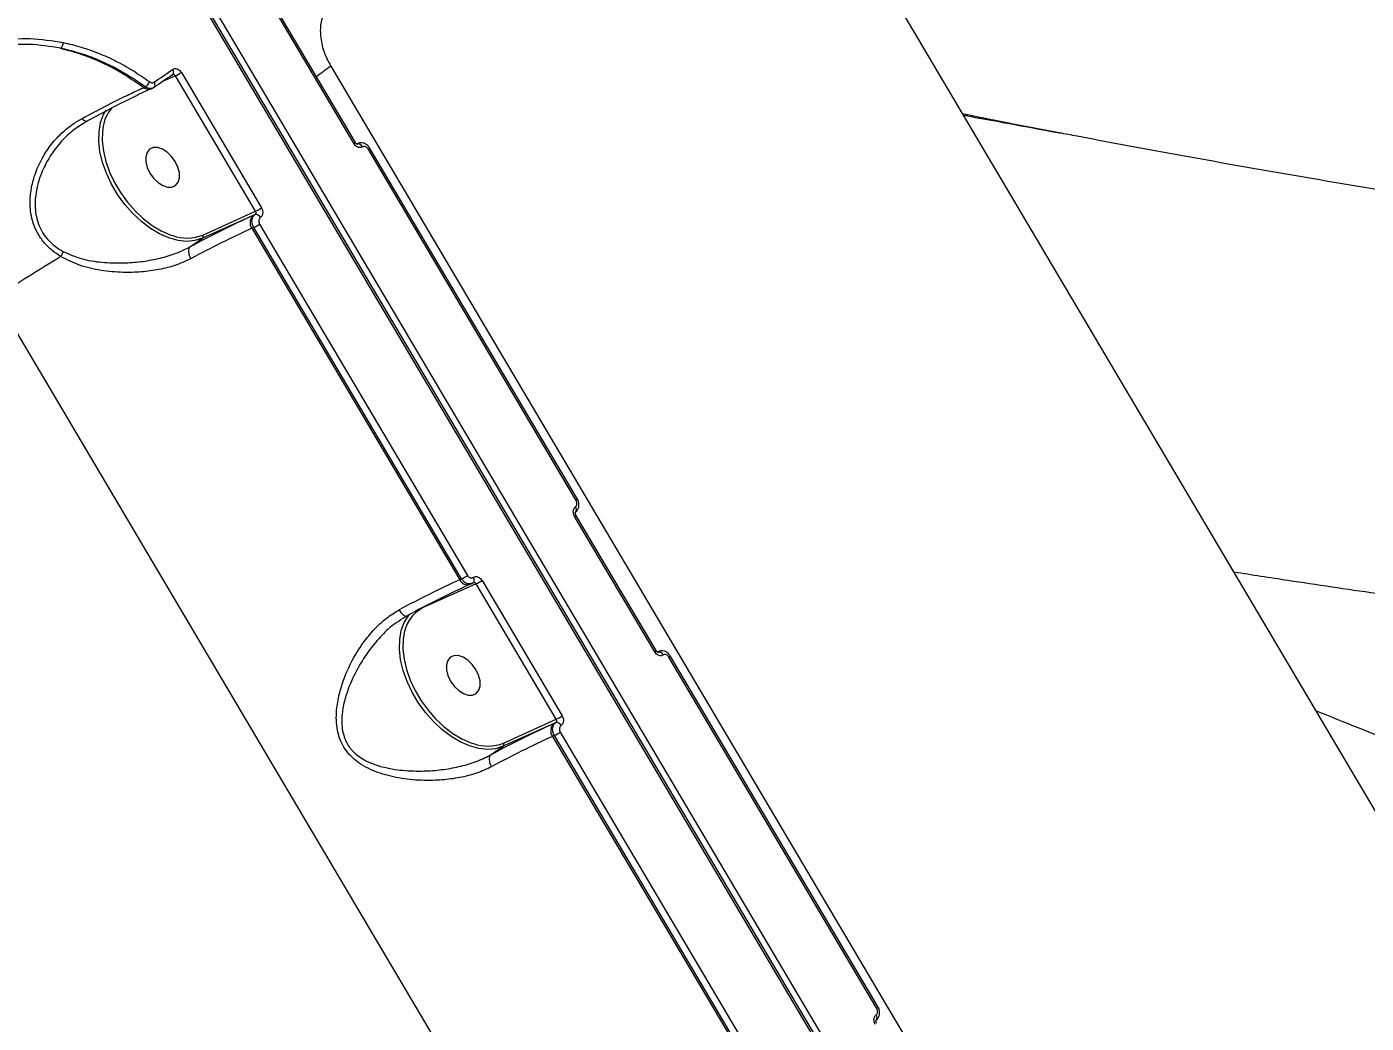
# Model space of a CAD drawing. Header units: millimetres. Extents: x -7245 to 6306, y -6696 to 5973.
# Drawn here: x 2383.4 to 2654.6, y -1117.1 to -915.3 of the extents above; entities that cross this region are included whole.
import ezdxf

# ---------------------------------------------------------------- set-up
doc = ezdxf.new("R2010")
doc.units = ezdxf.units.MM
for name, color, linetype in [('DIKOM_ОБЪЕКТ', 7, 'Continuous'), ('DIKOM_РАЗМЕР_ЗОНА', 7, 'Continuous'), ('DIKOM_РАЗМЕР_ОБЪЕКТА', 7, 'Continuous')]:
    doc.layers.add(name, color=color, linetype=linetype)
doc.styles.add('style1', font='arial.ttf', dxfattribs={"width": 0.8})
doc.dimstyles.new('1-50', dxfattribs={"dimtxt": 300, "dimasz": 200, "dimexe": 100, "dimexo": 0, "dimgap": 100, "dimtad": 1, "dimtxsty": 'style1', "dimcen": 200, "dimclrd": 7, "dimclre": 7, "dimclrt": 7, "dimadec": 1, "dimazin": 2, "dimtfac": 1, "dimtmove": 0, "dimatfit": 2, "dimfxl": 0, "dimlwd": 25, "dimlwe": 18, "dimarcsym": 0})

# ---------------------------------------------------------------- blocks, each defined once
blk = doc.blocks.new('*D10')
at = {"layer": 'Defpoints', "color": 0, "transparency": 16777216}
for p in [(-4365.71, 2792.53), (4306.16, 475.6), (4306.16, -5965.27)]:
    blk.add_point(p, dxfattribs=at)
at = {"layer": 'DIKOM_РАЗМЕР_ОБЪЕКТА', "color": 7, "lineweight": 18, "transparency": 16777216}
for p, q in [((-4365.71, 2792.53), (-4365.71, -6065.27)), ((4306.16, 475.6), (4306.16, -6065.27))]:
    blk.add_line(p, q, dxfattribs=at)
at = {"layer": 'DIKOM_РАЗМЕР_ОБЪЕКТА', "color": 7, "lineweight": 25, "transparency": 16777216}
blk.add_line((-4165.71, -5965.27), (4106.16, -5965.27), dxfattribs=at)
at = {"layer": 'DIKOM_РАЗМЕР_ОБЪЕКТА', "color": 7, "transparency": 16777216}
for points in [[(-4165.71, -5931.93), (-4165.71, -5998.6), (-4365.71, -5965.27)], [(4106.16, -5931.93), (4106.16, -5998.6), (4306.16, -5965.27)]]:
    blk.add_solid(points, dxfattribs=at)
at = {"layer": 'DIKOM_РАЗМЕР_ОБЪЕКТА', "color": 7, "transparency": 16777216, "insert": (-85.78, -5712.1), "char_height": 300, "attachment_point": 5, "style": 'style1'}
blk.add_mtext('8650', dxfattribs=at)
blk = doc.blocks.new('*D12')
at = {"layer": 'Defpoints', "color": 0, "transparency": 16777216}
for p in [(-5865.71, 123.34), (6306.18, -91.92), (6306.18, -6596.14)]:
    blk.add_point(p, dxfattribs=at)
at = {"layer": 'DIKOM_РАЗМЕР_ЗОНА', "color": 7, "lineweight": 18, "transparency": 16777216}
for p, q in [((-5865.71, 123.34), (-5865.71, -6696.14)), ((6306.18, -91.92), (6306.18, -6696.14))]:
    blk.add_line(p, q, dxfattribs=at)
at = {"layer": 'DIKOM_РАЗМЕР_ЗОНА', "color": 7, "lineweight": 25, "transparency": 16777216}
blk.add_line((-5665.71, -6596.14), (6106.18, -6596.14), dxfattribs=at)
at = {"layer": 'DIKOM_РАЗМЕР_ЗОНА', "color": 7, "transparency": 16777216}
for points in [[(-5665.71, -6562.81), (-5665.71, -6629.48), (-5865.71, -6596.14)], [(6106.18, -6562.81), (6106.18, -6629.48), (6306.18, -6596.14)]]:
    blk.add_solid(points, dxfattribs=at)
at = {"layer": 'DIKOM_РАЗМЕР_ЗОНА', "color": 7, "transparency": 16777216, "insert": (-71.19, -6342.97), "char_height": 300, "attachment_point": 5, "style": 'style1'}
blk.add_mtext('12150', dxfattribs=at)

msp = doc.modelspace()

# ---------------------------------------------------------------- linework, layer by layer
at = {"layer": 'DIKOM_ОБЪЕКТ', "color": 7, "linetype": 'Continuous', "lineweight": 15}
for p, q in [((2706.157, -1158.119), (2518.429, -840.881)), ((2401.566, -878.152), (2647.069, -1293.02)), ((2645.776, -1293.915), (2400.273, -879.046)), ((2646.066, -1293.662), (2400.564, -878.793)), ((2449.714, -939.036), (2433.482, -911.607)), ((2449.981, -938.8), (2433.749, -911.37)), ((2414.737, -924.579), (2430.969, -952.008)), ((2444.963, -923.304), (2622.495, -1223.313)), ((2413.543, -925.266), (2410.947, -926.434)), ((2412.936, -925.075), (2412.992, -925.044)), ((2429.775, -952.696), (2413.543, -925.266)), ((2407.123, -927.655), (2407.439, -927.513)), ((2408.636, -927.908), (2408.974, -927.756)), ((2592.488, -936.837), (2592.723, -936.882)), ((2450.501, -938.974), (2450.278, -939.074)), ((2450.29, -939.091), (2450.31, -939.082)), ((2450.31, -939.082), (2450.505, -938.984)), ((2494.644, -1011.23), (2452.544, -940.085)), ((2494.908, -1010.996), (2452.807, -939.851)), ((2429.275, -953.541), (2418.986, -958.169)), ((2419.055, -957.517), (2429.775, -952.696)), ((2429.675, -953.362), (2429.275, -953.541)), ((2429.377, -955.979), (2429, -956.148)), ((2429, -956.148), (2471.1, -1027.293)), ((2471.477, -1027.124), (2429.377, -955.979)), ((2430.567, -955.293), (2472.667, -1026.438)), ((2416.374, -959.977), (2418.986, -958.169)), ((2554.784, -1270.17), (2377.251, -970.162)), ((2510.582, -1041.896), (2494.35, -1014.467)), ((2510.849, -1041.659), (2494.617, -1014.23)), ((2471.1, -1027.293), (2471.477, -1027.124)), ((2475.605, -1027.439), (2491.837, -1054.868)), ((2474.411, -1028.127), (2463.692, -1032.948)), ((2473.21, -1028.225), (2473.607, -1028.046)), ((2473.804, -1027.935), (2473.602, -1028.036)), ((2473.804, -1027.935), (2473.86, -1027.905)), ((2490.643, -1055.556), (2474.411, -1028.127)), ((2463.692, -1032.948), (2463.653, -1032.89)), ((2458.799, -1035.66), (2458.53, -1035.835)), ((2511.369, -1041.834), (2511.146, -1041.934)), ((2511.158, -1041.951), (2511.178, -1041.942)), ((2511.178, -1041.942), (2511.374, -1041.844)), ((2555.513, -1114.09), (2513.412, -1042.945)), ((2555.776, -1113.856), (2513.675, -1042.711)), ((2490.143, -1056.401), (2479.855, -1061.029)), ((2479.924, -1060.378), (2490.643, -1055.556)), ((2490.543, -1056.222), (2490.143, -1056.401)), ((2490.245, -1058.839), (2489.868, -1059.008)), ((2489.868, -1059.008), (2531.969, -1130.153)), ((2532.346, -1129.984), (2490.245, -1058.839)), ((2491.435, -1058.154), (2533.536, -1129.298)), ((2477.243, -1062.837), (2479.855, -1061.029))]:
    msp.add_line(p, q, dxfattribs=at)
at = {"layer": 'DIKOM_ОБЪЕКТ', "color": 7, "linetype": 'Continuous', "lineweight": 15, "flags": 128}
for points in [[(2409.202, -926.554), (2409.676, -926.231), (2410.149, -925.908), (2410.622, -925.586), (2411.094, -925.264), (2411.565, -924.942), (2412.036, -924.62), (2412.506, -924.299), (2412.975, -923.978)], [(2412.992, -925.044), (2413.033, -925.012), (2413.106, -924.918), (2413.154, -924.797), (2413.174, -924.655), (2413.165, -924.495), (2413.128, -924.324), (2413.064, -924.15), (2412.975, -923.978)], [(2412.936, -925.075), (2412.468, -925.396), (2411.999, -925.716), (2411.529, -926.036), (2411.059, -926.358), (2410.588, -926.679), (2410.117, -927.001), (2409.645, -927.323), (2409.172, -927.645)], [(2409.172, -927.645), (2409.267, -927.583), (2409.339, -927.49), (2409.385, -927.37), (2409.404, -927.229), (2409.394, -927.069), (2409.356, -926.9), (2409.291, -926.726), (2409.202, -926.554)], [(2418.986, -958.169), (2417.487, -958.644), (2415.834, -958.791), (2414.064, -958.61), (2412.218, -958.102), (2410.335, -957.28), (2408.459, -956.162), (2406.632, -954.772), (2404.893, -953.143), (2403.282, -951.31), (2401.835, -949.314), (2400.584, -947.2), (2399.557, -945.016), (2398.778, -942.809), (2398.262, -940.629), (2398.023, -938.525), (2398.065, -936.544), (2398.387, -934.731), (2398.983, -933.124), (2399.51, -932.211)], [(2394.624, -933.916), (2394.789, -934.086), (2394.952, -934.228), (2395.11, -934.339), (2395.261, -934.418), (2395.402, -934.464), (2395.529, -934.474), (2395.64, -934.45), (2395.733, -934.391)], [(2398.826, -936.055), (2398.768, -936.548), (2398.727, -938.469), (2398.959, -940.509), (2399.459, -942.622), (2400.215, -944.762), (2401.21, -946.881), (2402.424, -948.931), (2403.827, -950.866), (2405.389, -952.644), (2407.075, -954.223), (2408.847, -955.571), (2410.666, -956.655), (2412.492, -957.452), (2412.994, -957.62)], [(2413.512, -942.646), (2412.765, -941.606), (2411.87, -940.744), (2410.899, -940.13), (2409.932, -939.813), (2409.046, -939.82), (2408.314, -940.149), (2407.794, -940.775), (2407.529, -941.646), (2407.541, -942.691), (2407.828, -943.826), (2408.366, -944.96), (2409.114, -946), (2410.009, -946.862), (2410.979, -947.476), (2411.947, -947.792), (2412.832, -947.786), (2413.565, -947.456), (2414.084, -946.831), (2414.349, -945.96), (2414.338, -944.914), (2414.051, -943.779), (2413.512, -942.646)], [(2473.86, -1027.905), (2473.901, -1027.872), (2473.975, -1027.778), (2474.022, -1027.658), (2474.042, -1027.515), (2474.033, -1027.355), (2473.996, -1027.185), (2473.932, -1027.01), (2473.844, -1026.838)], [(2458.814, -1033.422), (2459.025, -1033.745), (2459.254, -1034.033), (2459.492, -1034.276), (2459.729, -1034.463), (2459.958, -1034.587), (2460.168, -1034.644), (2460.353, -1034.631), (2460.504, -1034.55)], [(2479.855, -1061.029), (2478.355, -1061.504), (2476.702, -1061.652), (2474.933, -1061.47), (2473.086, -1060.962), (2471.204, -1060.14), (2469.328, -1059.022), (2467.5, -1057.633), (2465.761, -1056.003), (2464.15, -1054.17), (2462.703, -1052.174), (2461.453, -1050.06), (2460.426, -1047.876), (2459.646, -1045.669), (2459.131, -1043.489), (2458.891, -1041.385), (2458.934, -1039.405), (2459.256, -1037.591), (2459.852, -1035.985), (2460.707, -1034.622), (2460.986, -1034.293)], [(2459.694, -1038.915), (2459.636, -1039.408), (2459.595, -1041.329), (2459.828, -1043.369), (2460.327, -1045.483), (2461.083, -1047.622), (2462.079, -1049.741), (2463.292, -1051.791), (2464.695, -1053.726), (2466.257, -1055.504), (2467.943, -1057.084), (2469.716, -1058.431), (2471.535, -1059.515), (2473.36, -1060.312), (2473.863, -1060.48)], [(2474.381, -1045.506), (2473.633, -1044.466), (2472.738, -1043.604), (2471.767, -1042.99), (2470.8, -1042.673), (2469.914, -1042.68), (2469.182, -1043.009), (2468.663, -1043.635), (2468.398, -1044.506), (2468.409, -1045.551), (2468.696, -1046.686), (2469.235, -1047.82), (2469.982, -1048.86), (2470.877, -1049.722), (2471.848, -1050.336), (2472.815, -1050.652), (2473.701, -1050.645), (2474.433, -1050.316), (2474.953, -1049.691), (2475.218, -1048.82), (2475.206, -1047.775), (2474.919, -1046.639), (2474.381, -1045.506)]]:
    msp.add_lwpolyline(points, dxfattribs=at)
at = {"layer": 'DIKOM_ОБЪЕКТ', "color": 7, "linetype": 'Continuous', "lineweight": 15}
for centre, radius, start, end in [((2389.357, -918.576), 1.456, 309.56413, 1.64522), ((2409.61, -917.058), 9.102, 295.59886, 304.27953), ((2514.598, -1019.428), 118.696, 125.92084, 127.65549), ((2406.192, -925.541), 2.333, 302.30639, 335.8674), ((2408.088, -926.537), 1.477, 229.23322, 291.79381), ((2407.01, -936.936), 8.231, 141.44916, 173.85463), ((2449.411, -938.426), 0.681, 296.36952, 326.71941), ((2450.501, -940.055), 0.991, 23.13963, 101.14037), ((2452.238, -939.475), 0.683, 296.63001, 326.50821), ((2520.828, -1153.217), 219.664, 114.6318, 118.39279), ((2430.606, -955), 1.975, 132.38261, 215.56255), ((2429.799, -954.358), 1.004, 22.15608, 97.11129), ((2425.85, -944.505), 9.083, 295.60304, 304.30476), ((2516.283, -1146.502), 209.411, 114.63303, 118.39028), ((2425.474, -947.825), 9.039, 295.57897, 304.29085), ((2415.887, -949.493), 8.627, 250.40657, 291.54067), ((2418.653, -957.804), 0.494, 312.39051, 35.56202), ((2584.259, -1282.374), 374.605, 121.17526, 123.54593), ((2380.406, -955.936), 11.571, 329.16856, 334.70659), ((2418.39, -960.855), 2.198, 156.45989, 220.30881), ((2494.344, -1010.627), 0.674, 296.49558, 326.81014), ((2493.883, -1013.064), 0.841, 321.09096, 39.94448), ((2494.052, -1013.862), 0.675, 296.29287, 326.96149), ((2558.243, -1217.364), 209.095, 114.63019, 118.39313), ((2472.673, -1026.586), 1.725, 204.22729, 288.146), ((2467.575, -1018.97), 9.039, 295.57897, 304.29085), ((2470.42, -1019.821), 9.215, 295.66576, 304.24204), ((2564.957, -1227.791), 219.664, 114.6318, 118.39279), ((2467.079, -1039.54), 7.411, 117.19619, 175.15939), ((2510.27, -1041.276), 0.695, 296.71351, 326.49001), ((2511.371, -1042.913), 0.99, 23.05101, 101.22388), ((2513.106, -1042.334), 0.683, 296.65079, 326.51317), ((2582.005, -1256.697), 220.356, 114.63771, 118.38688), ((2491.475, -1057.86), 1.975, 132.38895, 215.55621), ((2490.667, -1057.218), 1.005, 22.18838, 97.07898), ((2486.707, -1047.341), 9.109, 295.60231, 304.27608), ((2577.312, -1249.682), 209.768, 114.63647, 118.38729), ((2486.289, -1050.587), 9.151, 295.61586, 304.21946), ((2476.757, -1052.351), 8.629, 250.4059, 291.53228), ((2479.258, -1063.715), 2.198, 156.46058, 220.31393), ((2479.522, -1060.665), 0.493, 312.34206, 35.58098), ((2555.214, -1113.489), 0.672, 296.46861, 326.86289), ((2554.752, -1115.924), 0.841, 321.07991, 39.95552)]:
    msp.add_arc(centre, radius, start, end, dxfattribs=at)
for points, knots in [([(1805.393, -1201.207), (1806.234, -1201.179), (1808.516, -1201.101), (1813.164, -1200.409), (1819.612, -1198.957), (1827.152, -1196.82), (1835.728, -1194.025), (1845.306, -1190.578), (1855.866, -1186.485), (1867.408, -1181.74), (1879.894, -1176.364), (1893.278, -1170.379), (1907.495, -1163.814), (1922.48, -1156.698), (1938.194, -1149.051), (1954.624, -1140.871), (1971.729, -1132.185), (1989.451, -1123.024), (2007.704, -1113.43), (2026.407, -1103.45), (2045.268, -1093.235), (2064.247, -1082.814), (2083.294, -1072.223), (2102.591, -1061.361), (2122.053, -1050.278), (2141.598, -1039.021), (2161.418, -1027.475), (2181.485, -1015.649), (2201.763, -1003.56), (2221.941, -991.394), (2241.925, -979.208), (2261.621, -967.058), (2280.964, -954.983), (2299.916, -943.005), (2318.452, -931.141), (2336.518, -919.428), (2354.035, -907.919), (2370.904, -896.674), (2386.079, -886.412), (2395.342, -880.031), (2399.476, -877.183)], [0, 0, 0, 0, 0.0156522, 0.0424896, 0.0694113, 0.0963763, 0.1233413, 0.1502635, 0.1771005, 0.2039381, 0.23086, 0.2578249, 0.2847898, 0.3117121, 0.3385494, 0.3653868, 0.3923087, 0.4192736, 0.4462387, 0.4731605, 0.4999978, 0.5258462, 0.5517699, 0.5777322, 0.6036945, 0.6296183, 0.6554664, 0.6823039, 0.7092258, 0.7361909, 0.7631559, 0.7900781, 0.8169155, 0.8437529, 0.8706748, 0.89764, 0.9246052, 0.9515272, 0.9783644, 1, 1, 1, 1]), ([(2399.412, -878.296), (2395.288, -881.137), (2386.047, -887.502), (2370.908, -897.74), (2354.08, -908.959), (2336.604, -920.441), (2318.582, -932.126), (2300.089, -943.961), (2281.183, -955.911), (2261.885, -967.958), (2242.237, -980.079), (2222.301, -992.236), (2202.17, -1004.372), (2181.941, -1016.433), (2161.921, -1028.231), (2142.148, -1039.749), (2122.651, -1050.98), (2103.234, -1062.036), (2083.984, -1072.872), (2064.982, -1083.439), (2046.049, -1093.835), (2027.232, -1104.025), (2008.574, -1113.983), (1990.363, -1123.553), (1972.684, -1132.692), (1955.62, -1141.358), (1939.228, -1149.517), (1923.553, -1157.148), (1908.603, -1164.246), (1894.42, -1170.795), (1881.069, -1176.765), (1868.611, -1182.129), (1857.826, -1186.563), (1848.545, -1190.184), (1840.573, -1193.125), (1833.265, -1195.634), (1826.534, -1197.749), (1820.536, -1199.373), (1816.718, -1200.306), (1815.136, -1200.558), (1815.095, -1200.565)], [0, 0, 0, 0, 0.0226412, 0.050726, 0.0788997, 0.1071179, 0.1353367, 0.1635101, 0.1915953, 0.2196803, 0.2478538, 0.2760724, 0.3042908, 0.3324645, 0.3605494, 0.3875992, 0.414728, 0.4418972, 0.4690663, 0.4961953, 0.5232452, 0.5513301, 0.5795035, 0.6077219, 0.6359406, 0.664114, 0.6921989, 0.7202839, 0.7484571, 0.7766755, 0.8048944, 0.8330677, 0.8611526, 0.8839094, 0.9066899, 0.9294702, 0.9522274, 0.9757827, 0.9993638, 1, 1, 1, 1]), ([(2443.45, -913.011), (2443.296, -913.451), (2442.865, -914.684), (2442.802, -917.191), (2443.442, -920.341), (2444.453, -922.31), (2444.963, -923.304)], [0, 0, 0, 0, 0.1529382, 0.4283548, 0.7114377, 1, 1, 1, 1]), ([(2390.285, -919.698), (2388.139, -919.348), (2383.796, -918.638), (2379.499, -919.071), (2377.325, -919.29)], [0, 0, 0, 0, 0.4941624, 1, 1, 1, 1]), ([(2377.574, -918.131), (2379.743, -917.908), (2384.131, -917.457), (2388.568, -918.172), (2390.813, -918.534)], [0, 0, 0, 0, 0.4941737, 1, 1, 1, 1]), ([(2390.813, -918.534), (2392.019, -918.816), (2394.43, -919.379), (2397.991, -920.651), (2401.511, -922.243), (2404.979, -924.163), (2407.207, -925.718), (2408.321, -926.495)], [0, 0, 0, 0, 0.1978371, 0.3955058, 0.5931681, 0.7965795, 1, 1, 1, 1]), ([(2390.285, -919.698), (2391.795, -920.095), (2394.834, -920.893), (2399.179, -922.748), (2403.311, -924.967), (2405.849, -926.756), (2407.123, -927.655)], [0, 0, 0, 0, 0.2598415, 0.5228448, 0.7602263, 1, 1, 1, 1]), ([(2407.439, -927.513), (2405.295, -926.077), (2402.048, -923.9), (2397.417, -921.821), (2393.865, -920.536), (2391.467, -919.975), (2390.285, -919.698)], [0, 0, 0, 0, 0.3951703, 0.5986723, 0.8021753, 1, 1, 1, 1]), ([(2412.975, -923.978), (2413.053, -923.934), (2413.249, -923.822), (2413.621, -923.783), (2414.047, -923.901), (2414.447, -924.168), (2414.64, -924.442), (2414.737, -924.579)], [0, 0, 0, 0, 0.1418099, 0.3567037, 0.5713632, 0.7857108, 1, 1, 1, 1]), ([(2408.321, -926.495), (2408.41, -926.549), (2408.59, -926.657), (2408.88, -926.685), (2409.084, -926.629), (2409.182, -926.567), (2409.202, -926.554)], [0, 0, 0, 0, 0.305592, 0.611595, 0.9181632, 1, 1, 1, 1]), ([(2413.543, -925.266), (2413.511, -925.221), (2413.446, -925.13), (2413.309, -925.042), (2413.163, -925.007), (2413.052, -925.016), (2413, -925.043), (2412.99, -925.048)], [0, 0, 0, 0, 0.2352719, 0.4713331, 0.7076284, 0.9441703, 1, 1, 1, 1]), ([(2394.624, -933.916), (2396.229, -933.065), (2399.484, -931.337), (2403.323, -929.426), (2405.793, -928.257), (2406.843, -927.782), (2407.123, -927.655)], [0, 0, 0, 0, 0.3414852, 0.6929983, 0.9179991, 1, 1, 1, 1]), ([(2408.83, -927.798), (2407.687, -928.326), (2405.274, -929.441), (2400.861, -931.653), (2397.459, -933.469), (2395.733, -934.391)], [0, 0, 0, 0, 0.3069772, 0.648466, 1, 1, 1, 1]), ([(2408.969, -927.742), (2408.827, -927.795), (2408.518, -927.91), (2407.967, -927.836), (2407.615, -927.621), (2407.439, -927.513)], [0, 0, 0, 0, 0.2968119, 0.6482769, 1, 1, 1, 1]), ([(2409.172, -927.645), (2409.133, -927.673), (2409.071, -927.719), (2408.996, -927.736), (2408.969, -927.742)], [0, 0, 0, 0, 0.6306368, 1, 1, 1, 1]), ([(2390.342, -961.867), (2389.746, -961.47), (2388.555, -960.678), (2387.008, -959.181), (2385.743, -957.44), (2384.578, -954.981), (2384.036, -952.041), (2384.184, -948.867), (2384.827, -945.846), (2386.038, -942.768), (2387.853, -939.756), (2390.123, -937.129), (2392.427, -935.191), (2394.018, -934.268), (2394.624, -933.916)], [0, 0, 0, 0, 0.0610531, 0.122049, 0.1836179, 0.2451966, 0.3548497, 0.4369238, 0.519095, 0.6228105, 0.7265901, 0.8310843, 0.9355792, 1, 1, 1, 1]), ([(2393.976, -935.476), (2393.094, -936.151), (2391.309, -937.516), (2389.085, -940.088), (2387.237, -942.991), (2385.984, -945.931), (2385.263, -948.829), (2385.015, -951.83), (2385.438, -954.561), (2386.435, -956.776), (2387.204, -957.858), (2388.111, -958.879), (2389.157, -959.843), (2390.293, -960.531), (2390.868, -960.88)], [0, 0, 0, 0, 0.1122599, 0.2273781, 0.3385206, 0.4525846, 0.5394237, 0.6284744, 0.7436458, 0.8022223, 0.8629102, 0.8716417, 0.9349465, 1, 1, 1, 1]), ([(2393.845, -935.605), (2394.327, -935.248), (2394.911, -934.815), (2395.564, -934.509), (2395.679, -934.456)], [0, 0, 0, 0, 0.8238654, 1, 1, 1, 1]), ([(2592.724, -936.874), (2592.267, -936.788), (2588.979, -936.177), (2584.302, -935.267), (2578.498, -934.119), (2575.208, -933.459), (2573.282, -933.061), (2572.934, -932.989)], [0, 0, 0, 0, 0.0701578, 0.5037886, 0.710234, 0.947663, 1, 1, 1, 1]), ([(2573.093, -933.256), (2577.312, -934.014), (2583.515, -935.128), (2590.314, -936.423), (2592.488, -936.837)], [0, 0, 0, 0, 0.6802676, 1, 1, 1, 1]), ([(2751.554, -963.143), (2749.133, -962.774), (2742.745, -961.798), (2732.524, -960.228), (2720.888, -958.435), (2709.408, -956.662), (2699.067, -955.067), (2689.936, -953.651), (2681.054, -952.251), (2671.496, -950.721), (2661.305, -949.059), (2651.336, -947.4), (2641.587, -945.746), (2632.059, -944.096), (2622.757, -942.45), (2613.67, -940.806), (2604.812, -939.167), (2597.752, -937.83), (2593.687, -937.058), (2592.49, -936.83)], [0, 0, 0, 0, 0.0408795, 0.1078499, 0.1748315, 0.2417502, 0.3085516, 0.3574349, 0.40602, 0.4699441, 0.5335636, 0.5969119, 0.6600229, 0.7229304, 0.7856689, 0.8482721, 0.9107702, 0.9737267, 1, 1, 1, 1]), ([(2451.413, -939.665), (2451.34, -939.707), (2451.156, -939.814), (2450.801, -939.844), (2450.391, -939.72), (2450.001, -939.448), (2449.81, -939.173), (2449.714, -939.036)], [0, 0, 0, 0, 0.1418357, 0.3566562, 0.571264, 0.7856335, 1, 1, 1, 1]), ([(2450.299, -939.094), (2450.297, -939.094), (2450.292, -939.094), (2450.205, -939.055), (2450.096, -938.959), (2450.015, -938.864), (2449.984, -938.804), (2449.982, -938.8)], [0, 0, 0, 0, 0.2538984, 0.5013192, 0.7444913, 0.9829044, 1, 1, 1, 1]), ([(2452.797, -939.858), (2452.772, -939.809), (2452.625, -939.525), (2452.209, -939.143), (2451.575, -938.842), (2450.947, -938.823), (2450.511, -938.918), (2450.35, -939.057), (2450.339, -939.067)], [0, 0, 0, 0, 0.0555908, 0.3224775, 0.5570283, 0.7747366, 0.9843094, 1, 1, 1, 1]), ([(2452.544, -940.085), (2452.48, -939.994), (2452.352, -939.811), (2452.093, -939.629), (2451.82, -939.547), (2451.584, -939.566), (2451.461, -939.637), (2451.413, -939.665)], [0, 0, 0, 0, 0.2142314, 0.4285592, 0.6430941, 0.8580306, 1, 1, 1, 1]), ([(2429.377, -955.979), (2429.309, -955.848), (2429.136, -955.519), (2429.008, -954.929), (2429.047, -954.29), (2429.266, -953.723), (2429.538, -953.482), (2429.675, -953.362)], [0, 0, 0, 0, 0.1406712, 0.3554748, 0.5702764, 0.7851342, 1, 1, 1, 1]), ([(2429.675, -953.362), (2429.712, -953.33), (2429.786, -953.267), (2429.848, -953.122), (2429.863, -952.96), (2429.834, -952.811), (2429.791, -952.729), (2429.775, -952.696)], [0, 0, 0, 0, 0.2153974, 0.4304469, 0.6454183, 0.8594316, 1, 1, 1, 1]), ([(2430.728, -953.979), (2430.659, -954.04), (2430.52, -954.162), (2430.407, -954.446), (2430.384, -954.768), (2430.447, -955.064), (2430.533, -955.228), (2430.567, -955.293)], [0, 0, 0, 0, 0.2152429, 0.4301352, 0.6450238, 0.8596217, 1, 1, 1, 1]), ([(2430.969, -952.008), (2431.02, -952.106), (2431.148, -952.353), (2431.243, -952.796), (2431.21, -953.278), (2431.041, -953.705), (2430.833, -953.888), (2430.728, -953.979)], [0, 0, 0, 0, 0.1407555, 0.3550802, 0.569938, 0.7848734, 1, 1, 1, 1]), ([(2416.713, -962.277), (2415.698, -962.751), (2413.666, -963.698), (2410.214, -964.555), (2406.624, -965.037), (2402.678, -965.14), (2398.463, -964.764), (2394.137, -963.829), (2391.578, -962.505), (2390.342, -961.867)], [0, 0, 0, 0, 0.1316516, 0.2634829, 0.3951343, 0.5268729, 0.6882979, 0.849533, 1, 1, 1, 1]), ([(2390.868, -960.88), (2392.051, -961.402), (2394.519, -962.492), (2398.667, -963.1), (2402.72, -963.238), (2406.551, -962.948), (2410.012, -962.344), (2413.376, -961.411), (2415.366, -960.459), (2416.374, -959.977)], [0, 0, 0, 0, 0.1463742, 0.3054957, 0.4689937, 0.6008966, 0.7350937, 0.8657001, 1, 1, 1, 1]), ([(2494.493, -1013.597), (2494.549, -1013.566), (2494.78, -1013.438), (2495.048, -1013.029), (2495.248, -1012.428), (2495.217, -1011.743), (2495.08, -1011.233), (2494.914, -1011.018), (2494.9, -1011)], [0, 0, 0, 0, 0.0675787, 0.2783036, 0.4926222, 0.7241993, 0.976327, 1, 1, 1, 1]), ([(2494.528, -1012.524), (2494.593, -1012.466), (2494.722, -1012.349), (2494.821, -1012.069), (2494.833, -1011.753), (2494.766, -1011.46), (2494.679, -1011.295), (2494.644, -1011.23)], [0, 0, 0, 0, 0.215207, 0.4300325, 0.6448631, 0.8595749, 1, 1, 1, 1]), ([(2494.35, -1014.467), (2494.299, -1014.369), (2494.169, -1014.122), (2494.068, -1013.682), (2494.087, -1013.207), (2494.237, -1012.788), (2494.431, -1012.612), (2494.528, -1012.524)], [0, 0, 0, 0, 0.1406683, 0.3550527, 0.5699037, 0.7848413, 1, 1, 1, 1]), ([(2494.62, -1014.228), (2494.604, -1014.201), (2494.556, -1014.123), (2494.506, -1013.973), (2494.482, -1013.808), (2494.491, -1013.679), (2494.518, -1013.607), (2494.519, -1013.608), (2494.52, -1013.608)], [0, 0, 0, 0, 0.0929147, 0.2701008, 0.4490001, 0.627931, 0.8125461, 1, 1, 1, 1]), ([(2473.602, -1028.036), (2473.565, -1028.056), (2473.372, -1028.159), (2472.953, -1028.184), (2472.393, -1028.03), (2471.863, -1027.671), (2471.606, -1027.306), (2471.477, -1027.124)], [0, 0, 0, 0, 0.0554693, 0.2917085, 0.527887, 0.7638853, 1, 1, 1, 1]), ([(2472.667, -1026.438), (2472.732, -1026.53), (2472.86, -1026.712), (2473.128, -1026.89), (2473.412, -1026.968), (2473.661, -1026.942), (2473.792, -1026.868), (2473.844, -1026.838)], [0, 0, 0, 0, 0.2143677, 0.4286168, 0.6431746, 0.8581146, 1, 1, 1, 1]), ([(2473.844, -1026.838), (2473.921, -1026.794), (2474.117, -1026.682), (2474.49, -1026.644), (2474.915, -1026.761), (2475.316, -1027.028), (2475.509, -1027.302), (2475.605, -1027.439)], [0, 0, 0, 0, 0.1419173, 0.3567707, 0.571405, 0.7857317, 1, 1, 1, 1]), ([(2765.088, -1043.235), (2760.696, -1042.733), (2751.912, -1041.729), (2738.949, -1040.174), (2726.141, -1038.678), (2711.035, -1036.957), (2693.844, -1034.957), (2674.856, -1032.594), (2656.442, -1030.105), (2640.723, -1027.769), (2631.458, -1026.344), (2627.849, -1025.788)], [0, 0, 0, 0, 0.0871161, 0.1742332, 0.2616999, 0.3491667, 0.4881728, 0.6272723, 0.7662677, 0.9089748, 1, 1, 1, 1]), ([(2474.411, -1028.127), (2474.379, -1028.081), (2474.314, -1027.99), (2474.177, -1027.902), (2474.031, -1027.867), (2473.92, -1027.875), (2473.868, -1027.903), (2473.859, -1027.908)], [0, 0, 0, 0, 0.2357802, 0.4713597, 0.7076757, 0.9443039, 1, 1, 1, 1]), ([(2477.582, -1065.137), (2476.567, -1065.611), (2474.535, -1066.558), (2471.082, -1067.415), (2467.492, -1067.899), (2463.548, -1067.996), (2459.323, -1067.639), (2455.008, -1066.63), (2451.23, -1064.959), (2448.718, -1062.848), (2447.363, -1060.822), (2446.617, -1059.088), (2446.198, -1057.204), (2446.039, -1054.836), (2446.303, -1052.058), (2447.19, -1048.455), (2448.76, -1044.524), (2450.999, -1040.697), (2453.529, -1037.519), (2456.084, -1035.077), (2457.954, -1033.943), (2458.814, -1033.422)], [0, 0, 0, 0, 0.0554747, 0.1110237, 0.1664978, 0.222005, 0.2900237, 0.3579617, 0.4226751, 0.4774075, 0.5052484, 0.5330917, 0.5627125, 0.5923774, 0.64043, 0.6885815, 0.760327, 0.8320614, 0.8910024, 0.9498704, 1, 1, 1, 1]), ([(2458.53, -1035.835), (2458.356, -1035.945), (2457.194, -1036.683), (2455.273, -1038.552), (2452.689, -1041.557), (2450.352, -1045.187), (2448.64, -1048.883), (2447.589, -1052.261), (2447.186, -1054.844), (2447.215, -1057.044), (2447.581, -1059.079), (2448.322, -1060.638), (2449.328, -1061.924), (2450.289, -1062.834), (2452.296, -1064.162), (2455.408, -1065.299), (2459.545, -1065.988), (2463.619, -1066.091), (2467.429, -1065.81), (2470.907, -1065.198), (2474.26, -1064.265), (2476.249, -1063.313), (2477.243, -1062.837)], [0, 0, 0, 0, 0.0110019, 0.0734775, 0.1360327, 0.2119532, 0.2878792, 0.3376965, 0.3873985, 0.4170606, 0.4466434, 0.4896078, 0.5010546, 0.5282787, 0.5555614, 0.6217443, 0.6931768, 0.7647098, 0.8236825, 0.8826253, 0.9413479, 1, 1, 1, 1]), ([(2458.532, -1035.81), (2458.621, -1035.739), (2459.225, -1035.254), (2459.88, -1034.909), (2460.437, -1034.616)], [0, 0, 0, 0, 0.1478194, 1, 1, 1, 1]), ([(2512.281, -1042.525), (2512.208, -1042.568), (2512.025, -1042.673), (2511.67, -1042.704), (2511.259, -1042.58), (2510.87, -1042.308), (2510.678, -1042.034), (2510.582, -1041.896)], [0, 0, 0, 0, 0.1417949, 0.3566574, 0.5712582, 0.7857787, 1, 1, 1, 1]), ([(2511.168, -1041.954), (2511.165, -1041.954), (2511.16, -1041.954), (2511.073, -1041.915), (2510.964, -1041.82), (2510.883, -1041.724), (2510.852, -1041.664), (2510.85, -1041.66)], [0, 0, 0, 0, 0.2533582, 0.5007782, 0.7441191, 0.9829002, 1, 1, 1, 1]), ([(2513.665, -1042.718), (2513.64, -1042.669), (2513.493, -1042.385), (2513.078, -1042.003), (2512.445, -1041.704), (2511.812, -1041.677), (2511.324, -1041.806), (2511.123, -1041.995), (2511.067, -1042.048)], [0, 0, 0, 0, 0.0520318, 0.3026836, 0.5227545, 0.7272019, 0.9239247, 1, 1, 1, 1]), ([(2513.412, -1042.945), (2513.348, -1042.854), (2513.221, -1042.67), (2512.961, -1042.49), (2512.688, -1042.406), (2512.452, -1042.426), (2512.33, -1042.497), (2512.281, -1042.525)], [0, 0, 0, 0, 0.2142442, 0.4285554, 0.6430255, 0.8580126, 1, 1, 1, 1]), ([(2644.44, -1053.825), (2647.237, -1054.949), (2655.644, -1058.329), (2670.154, -1064.18), (2687.91, -1071.147), (2706.052, -1078.025), (2724.753, -1084.864), (2737.695, -1089.31), (2744.161, -1091.531)], [0, 0, 0, 0, 0.0940955, 0.2828332, 0.4619996, 0.6414273, 0.8208458, 1, 1, 1, 1]), ([(2490.245, -1058.839), (2490.177, -1058.708), (2490.005, -1058.379), (2489.876, -1057.789), (2489.916, -1057.15), (2490.134, -1056.583), (2490.407, -1056.342), (2490.543, -1056.222)], [0, 0, 0, 0, 0.1406824, 0.3553645, 0.5703287, 0.7851171, 1, 1, 1, 1]), ([(2490.543, -1056.222), (2490.58, -1056.19), (2490.654, -1056.128), (2490.716, -1055.982), (2490.732, -1055.82), (2490.703, -1055.671), (2490.66, -1055.589), (2490.643, -1055.556)], [0, 0, 0, 0, 0.2153228, 0.4307127, 0.6455922, 0.8595006, 1, 1, 1, 1]), ([(2491.597, -1056.839), (2491.527, -1056.9), (2491.388, -1057.022), (2491.275, -1057.307), (2491.253, -1057.628), (2491.315, -1057.924), (2491.401, -1058.089), (2491.435, -1058.154)], [0, 0, 0, 0, 0.2150469, 0.4301376, 0.6448146, 0.8593296, 1, 1, 1, 1]), ([(2491.837, -1054.868), (2491.888, -1054.966), (2492.017, -1055.213), (2492.112, -1055.656), (2492.079, -1056.138), (2491.91, -1056.565), (2491.701, -1056.748), (2491.597, -1056.839)], [0, 0, 0, 0, 0.1406038, 0.3549723, 0.5697816, 0.7847146, 1, 1, 1, 1]), ([(2555.361, -1116.457), (2555.417, -1116.426), (2555.648, -1116.297), (2555.917, -1115.889), (2556.117, -1115.288), (2556.085, -1114.603), (2555.95, -1114.092), (2555.782, -1113.879), (2555.768, -1113.86)], [0, 0, 0, 0, 0.0676291, 0.2783651, 0.4926652, 0.7242841, 0.9764117, 1, 1, 1, 1]), ([(2555.396, -1115.384), (2555.461, -1115.326), (2555.59, -1115.208), (2555.69, -1114.93), (2555.702, -1114.613), (2555.634, -1114.32), (2555.547, -1114.155), (2555.513, -1114.09)], [0, 0, 0, 0, 0.2150375, 0.4300444, 0.6448988, 0.8595992, 1, 1, 1, 1]), ([(2555.219, -1117.327), (2555.168, -1117.229), (2555.038, -1116.983), (2554.936, -1116.542), (2554.955, -1116.067), (2555.105, -1115.648), (2555.299, -1115.472), (2555.396, -1115.384)], [0, 0, 0, 0, 0.1404899, 0.3550754, 0.5697442, 0.7848347, 1, 1, 1, 1]), ([(2555.489, -1117.088), (2555.472, -1117.061), (2555.424, -1116.983), (2555.375, -1116.833), (2555.35, -1116.669), (2555.36, -1116.54), (2555.387, -1116.468), (2555.387, -1116.468), (2555.388, -1116.468)], [0, 0, 0, 0, 0.0930934, 0.2703654, 0.4491663, 0.6281839, 0.8128884, 1, 1, 1, 1])]:
    msp.add_open_spline(points, degree=3, knots=knots, dxfattribs=at)

# ---------------------------------------------------------------- dimensions: what is measured, and where the dimension line sits
at = {"layer": 'DIKOM_РАЗМЕР_ЗОНА'}
dim = msp.add_linear_dim(base=(6306.184, -6596.144), p1=(-5865.714, 123.344), p2=(6306.184, -91.922), text='12150', dimstyle='1-50', dxfattribs=at)
dim.commit()
dim.dimension.update_dxf_attribs({"geometry": '*D12', "text_midpoint": (-71.192, -6596.144), "dimtype": 160})
at = {"layer": 'DIKOM_РАЗМЕР_ОБЪЕКТА'}
dim = msp.add_linear_dim(base=(4306.158, -5965.268), p1=(-4365.714, 2792.532), p2=(4306.158, 475.605), text='8650', dimstyle='1-50', dxfattribs=at)
dim.commit()
dim.dimension.update_dxf_attribs({"geometry": '*D10', "text_midpoint": (-85.784, -5965.268), "dimtype": 160})

doc.saveas('drawing.dxf')
